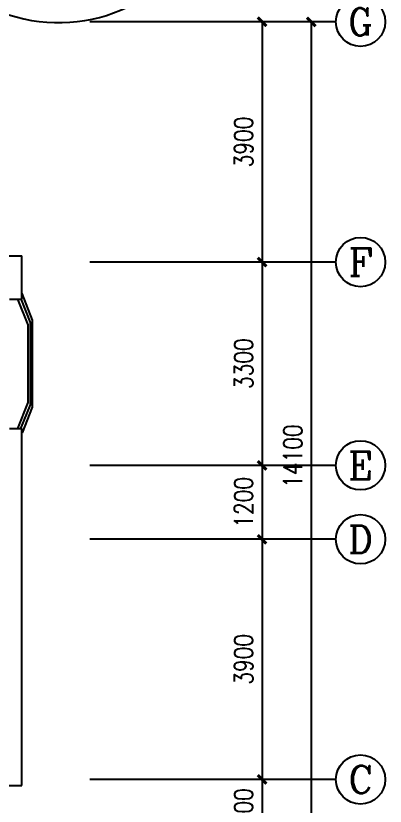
# Model space of a CAD drawing. Header units: millimetres. Extents: x 751 to 49128, y 379 to 40024.
# Drawn here: x 36640 to 42640, y 6845 to 19677 of the extents above; entities that cross this region are included whole.
import ezdxf
from ezdxf.enums import TextEntityAlignment as Align

# ---------------------------------------------------------------- set-up
doc = ezdxf.new("R2010")
doc.units = ezdxf.units.MM
for name, color, linetype in [('AXIS', 3, 'Continuous'), ('AXIS_TEXT', 7, 'Continuous'), ('PUB_WINDW', 7, 'Continuous'), ('WALL', 255, 'Continuous'), ('WINDOW', 2, 'Continuous')]:
    doc.layers.add(name, color=color, linetype=linetype)
doc.styles.add('COMPLEX', font='COMPLEX')
doc.styles.add('DIM_FONT', font='SIMPLEX', dxfattribs={"width": 0.8})
doc.styles.get("Standard").update_dxf_attribs({"font": 'arial.ttf'})
doc.dimstyles.new('AXIS', dxfattribs={"dimtxt": 300, "dimasz": 1, "dimexe": 250, "dimexo": 300, "dimgap": 0.09, "dimtad": 1, "dimdec": 0, "dimzin": 0, "dimdsep": 46, "dimtxsty": 'DIM_FONT', "dimblk": '_DIMX', "dimcen": 0.09, "dimse1": 1, "dimse2": 1, "dimclrt": 7, "dimadec": 0, "dimazin": 0, "dimtfac": 1, "dimtdec": 0, "dimtix": 1, "dimtmove": 2, "dimatfit": 3, "dimldrblk": '_DIMX', "dimfxl": 1, "dimtolj": 1, "dimtzin": 0, "dimarcsym": 0})

# ---------------------------------------------------------------- blocks, each defined once
blk = doc.blocks.new('_DIMX')
at = {"const_width": 50}
blk.add_lwpolyline([(-70, -70), (70, 70)], dxfattribs=at)
blk = doc.blocks.new('*D44')
at = {"color": 0, "linetype": 'ByBlock', "transparency": 16777216}
blk.add_line((30600, 21899), (30600, 7801), dxfattribs=at)
at = {"layer": 'DEFPOINTS', "color": 0, "linetype": 'ByBlock', "transparency": 16777216}
for p in [(27000, 21900), (27000, 7800), (30600, 7800)]:
    blk.add_point(p, dxfattribs=at)
at = {"color": 0, "linetype": 'ByBlock', "transparency": 16777216}
for p, rotation in [((30600, 21900), 90), ((30600, 7800), 270)]:
    blk.add_blockref('_DIMX', p, dxfattribs=dict(at, rotation=rotation))
at = {"color": 7, "linetype": 'ByBlock', "transparency": 16777216, "insert": (30300, 14850), "char_height": 300, "attachment_point": 5, "rotation": 90, "style": 'DIM_FONT'}
blk.add_mtext('\\A1;14100', dxfattribs=at)
blk = doc.blocks.new('*D38')
at = {"color": 0, "linetype": 'ByBlock', "transparency": 16777216}
blk.add_line((29800, 21899), (29800, 18001), dxfattribs=at)
at = {"layer": 'DEFPOINTS', "color": 0, "linetype": 'ByBlock', "transparency": 16777216}
for p in [(27000, 21900), (27000, 18000), (29800, 18000)]:
    blk.add_point(p, dxfattribs=at)
at = {"color": 0, "linetype": 'ByBlock', "transparency": 16777216}
for p, rotation in [((29800, 21900), 90), ((29800, 18000), 270)]:
    blk.add_blockref('_DIMX', p, dxfattribs=dict(at, rotation=rotation))
at = {"color": 7, "linetype": 'ByBlock', "transparency": 16777216, "insert": (29500, 19950), "char_height": 300, "attachment_point": 5, "rotation": 90, "style": 'DIM_FONT'}
blk.add_mtext('\\A1;3900', dxfattribs=at)
blk = doc.blocks.new('*D42')
at = {"color": 0, "linetype": 'ByBlock', "transparency": 16777216}
blk.add_line((29800, 9599), (29800, 8701), dxfattribs=at)
at = {"layer": 'DEFPOINTS', "color": 0, "linetype": 'ByBlock', "transparency": 16777216}
for p in [(27000, 9600), (27000, 8700), (29800, 8700)]:
    blk.add_point(p, dxfattribs=at)
at = {"color": 0, "linetype": 'ByBlock', "transparency": 16777216}
for p, rotation in [((29800, 9600), 90), ((29800, 8700), 270)]:
    blk.add_blockref('_DIMX', p, dxfattribs=dict(at, rotation=rotation))
at = {"color": 7, "linetype": 'ByBlock', "transparency": 16777216, "insert": (29500, 9150), "char_height": 300, "attachment_point": 5, "rotation": 90, "style": 'DIM_FONT'}
blk.add_mtext('\\A1;900', dxfattribs=at)
blk = doc.blocks.new('*D41')
at = {"color": 0, "linetype": 'ByBlock', "transparency": 16777216}
blk.add_line((29800, 13499), (29800, 9601), dxfattribs=at)
at = {"layer": 'DEFPOINTS', "color": 0, "linetype": 'ByBlock', "transparency": 16777216}
for p in [(27000, 13500), (27000, 9600), (29800, 9600)]:
    blk.add_point(p, dxfattribs=at)
at = {"color": 0, "linetype": 'ByBlock', "transparency": 16777216}
for p, rotation in [((29800, 13500), 90), ((29800, 9600), 270)]:
    blk.add_blockref('_DIMX', p, dxfattribs=dict(at, rotation=rotation))
at = {"color": 7, "linetype": 'ByBlock', "transparency": 16777216, "insert": (29500, 11550), "char_height": 300, "attachment_point": 5, "rotation": 90, "style": 'DIM_FONT'}
blk.add_mtext('\\A1;3900', dxfattribs=at)
blk = doc.blocks.new('*D40')
at = {"color": 0, "linetype": 'ByBlock', "transparency": 16777216}
blk.add_line((29800, 14699), (29800, 13501), dxfattribs=at)
at = {"layer": 'DEFPOINTS', "color": 0, "linetype": 'ByBlock', "transparency": 16777216}
for p in [(27000, 14700), (27000, 13500), (29800, 13500)]:
    blk.add_point(p, dxfattribs=at)
at = {"color": 0, "linetype": 'ByBlock', "transparency": 16777216}
for p, rotation in [((29800, 14700), 90), ((29800, 13500), 270)]:
    blk.add_blockref('_DIMX', p, dxfattribs=dict(at, rotation=rotation))
at = {"color": 7, "linetype": 'ByBlock', "transparency": 16777216, "insert": (29500, 14100), "char_height": 300, "attachment_point": 5, "rotation": 90, "style": 'DIM_FONT'}
blk.add_mtext('\\A1;1200', dxfattribs=at)
blk = doc.blocks.new('*D39')
at = {"color": 0, "linetype": 'ByBlock', "transparency": 16777216}
blk.add_line((29800, 17999), (29800, 14701), dxfattribs=at)
at = {"layer": 'DEFPOINTS', "color": 0, "linetype": 'ByBlock', "transparency": 16777216}
for p in [(27000, 18000), (27000, 14700), (29800, 14700)]:
    blk.add_point(p, dxfattribs=at)
at = {"color": 0, "linetype": 'ByBlock', "transparency": 16777216}
for p, rotation in [((29800, 18000), 90), ((29800, 14700), 270)]:
    blk.add_blockref('_DIMX', p, dxfattribs=dict(at, rotation=rotation))
at = {"color": 7, "linetype": 'ByBlock', "transparency": 16777216, "insert": (29500, 16350), "char_height": 300, "attachment_point": 5, "rotation": 90, "style": 'DIM_FONT'}
blk.add_mtext('\\A1;3300', dxfattribs=at)
blk = doc.blocks.new('M_B1ZDK')
for points in [[(0.5331, 0.549), (0.3361, 1.3649), (-0.3361, 1.3649), (-0.5418, 0.5128)], [(0.5012, 0.4163), (0.318, 1.1838), (-0.318, 1.1838), (-0.5012, 0.4283)], [(0.5, 0.1667), (0.3, 1.0027), (-0.3, 1.0027), (-0.5, 0.1667)]]:
    blk.add_lwpolyline(points)
blk = doc.blocks.new('_AXISO')
blk.add_circle((0, 0), 0.5)
at = {"layer": 'AXIS_TEXT', "style": 'COMPLEX', "width": 1.041667}
blk.add_attdef('A', text='', height=0.56, dxfattribs=at).set_placement((-0.25, -0.28), (0.25, -0.28), align=Align.FIT)
blk = doc.blocks.new('1T4F79')
blk.add_line((-1160.1, -6403.3), (-560.1, -6403.3))
blk.add_arc((34.5, 31.7), 2646.7, 252.17006, 337.82994)
at = {"layer": 'AXIS'}
for p, q in [((4539.9, -2603.3), (539.9, -2603.3)), ((4539.9, -6503.3), (539.9, -6503.3)), ((4539.9, -9803.3), (539.9, -9803.3)), ((4539.9, -11003.3), (539.9, -11003.3)), ((4539.9, -14903.3), (539.9, -14903.3))]:
    blk.add_line(p, q, dxfattribs=at)
at = {"layer": 'WALL'}
for p, q in [((-560.1, -7103.3), (-560.1, -6403.3)), ((-760.1, -7103.3), (-560.1, -7103.3)), ((-760.1, -9203.3), (-560.1, -9203.3)), ((-560.1, -15003.3), (-560.1, -9203.3)), ((-1260.1, -15003.3), (-560.1, -15003.3))]:
    blk.add_line(p, q, dxfattribs=at)
at = {"layer": 'AXIS', "xscale": 800, "yscale": 800, "zscale": 800}
blk.add_blockref('_AXISO', (4939.9, -2603.3), dxfattribs=at).add_auto_attribs({'A': 'G'})
at = {"layer": 'AXIS'}
ref = blk.add_blockref('_AXISO', (4939.9, -6503.3), dxfattribs=dict(at, xscale=800, yscale=800, zscale=800))
ref.add_attrib('A', 'F', dxfattribs={"layer": 'AXIS_TEXT', "height": 448, "style": 'COMPLEX', "width": 1.171875}).set_placement((4739.9, -6727.3), (5139.9, -6727.3), align=Align.FIT)
ref = blk.add_blockref('_AXISO', (4939.9, -9803.3), dxfattribs=dict(at, xscale=800, yscale=800, zscale=800))
ref.add_attrib('A', 'E', dxfattribs={"layer": 'AXIS_TEXT', "height": 448, "style": 'COMPLEX', "width": 1.171875}).set_placement((4739.9, -10027.3), (5139.9, -10027.3), align=Align.FIT)
ref = blk.add_blockref('_AXISO', (4939.9, -11003.3), dxfattribs=dict(at, xscale=800, yscale=800, zscale=800))
ref.add_attrib('A', 'D', dxfattribs={"layer": 'AXIS_TEXT', "height": 448, "style": 'COMPLEX', "width": 1.102941}).set_placement((4739.9, -11227.3), (5139.9, -11227.3), align=Align.FIT)
ref = blk.add_blockref('_AXISO', (4939.9, -14903.3), dxfattribs=dict(at, xscale=800, yscale=800, zscale=800))
ref.add_attrib('A', 'C', dxfattribs={"layer": 'AXIS_TEXT', "height": 448, "style": 'COMPLEX', "width": 1.25}).set_placement((4739.9, -15127.3), (5139.9, -15127.3), align=Align.FIT)
at = {"layer": 'WINDOW', "xscale": 2100, "yscale": 200, "zscale": 2100, "rotation": 270}
blk.add_blockref('M_B1ZDK', (-660.1, -8153.3), dxfattribs=at)
at = {"style": 'DIM_FONT', "width": 0.8, "flags": 9}
for tag, p, rotation in [('YSIZE', (3996.4, 9793.9), 295), ('YSIZE', (-19234.8, -11587.2), 270), ('XSIZE', (-19234.8, -11587.2), 270), ('YSIZE', (-5485.9, -11587.2), 270), ('XSIZE', (-5485.9, -11587.2), 270)]:
    blk.add_attdef(tag, p, '', height=0.5, rotation=rotation, dxfattribs=at)
at = {"width": 0.8, "flags": 9}
for tag, p in [('YSIZE', (-560.1, -6402.9)), ('XSIZE', (-560.1, -6402.9)), ('XSIZE', (-760.1, -6602.9)), ('YSIZE', (-760.1, -6602.9))]:
    blk.add_attdef(tag, p, '', height=0.4, rotation=180, dxfattribs=at)
at = {"layer": 'AXIS'}
for p2, distance, picture, middle in [((539.9, -16703.3), 3600, '*D44', (3839.9, -9653.3)), ((539.9, -6503.3), 2800, '*D38', (3039.9, -4553.3))]:
    dim = blk.add_aligned_dim(p1=(539.9, -2603.3), p2=p2, distance=distance, dimstyle='AXIS', dxfattribs=at)
    dim.commit()
    dim.dimension.update_dxf_attribs({"geometry": picture, "text_midpoint": middle, "insert": (-26460.1, -24503.3)})
for base, p1, p2, picture, middle in [((3339.9, -9803.3), (539.9, -6503.3), (539.9, -9803.3), '*D39', (3039.9, -8153.3)), ((3339.9, -11003.3), (539.9, -9803.3), (539.9, -11003.3), '*D40', (3039.9, -10403.3)), ((3339.9, -14903.3), (539.9, -11003.3), (539.9, -14903.3), '*D41', (3039.9, -12953.3)), ((3339.9, -15803.3), (539.9, -14903.3), (539.9, -15803.3), '*D42', (3039.9, -15353.3))]:
    dim = blk.add_linear_dim(base=base, p1=p1, p2=p2, angle=90, dimstyle='AXIS', dxfattribs=at)
    dim.commit()
    dim.dimension.update_dxf_attribs({"geometry": picture, "text_midpoint": middle, "insert": (-26460.1, -24503.3)})

msp = doc.modelspace()

# ---------------------------------------------------------------- block references
at = {"layer": 'PUB_WINDW'}
msp.add_blockref('1T4F79', (37300, 22182), dxfattribs=at)

doc.saveas('drawing.dxf')
